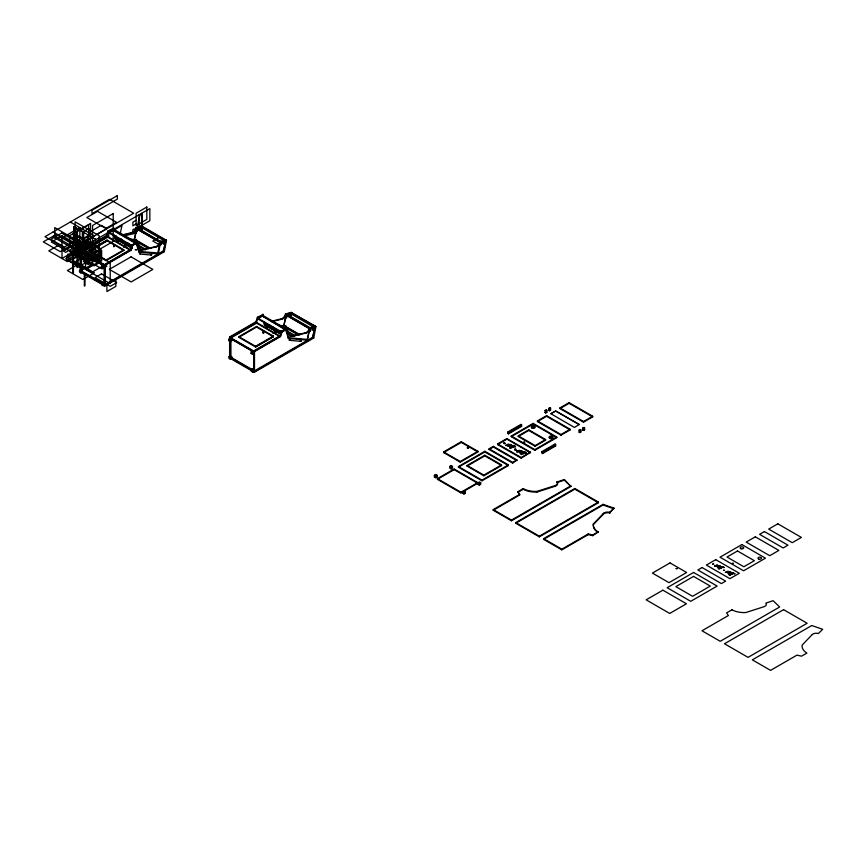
<?xml version="1.0" encoding="UTF-8"?>
<svg xmlns="http://www.w3.org/2000/svg" width="866" height="866" viewBox="0 0 866 866"><rect width="100%" height="100%" fill="white"/><g stroke="black" fill="none" stroke-linecap="round" stroke-linejoin="round"><path stroke-width="1.3" d="M603.44 513.462L603.44 514.123L603.548 513.354A4.731 2.728 0 0 1 609.664 512.336L613.962 508.136L603.05 504.348L543.61 538.674L543.61 539.323L561.839 549.856L588.241 534.614L592.777 535.664L598.168 531.897A17.601 10.165 0 0 1 593.394 523.919L603.548 513.354M121.554 239.492L120.526 238.572M123.243 240.9L124.022 241.755M124.498 241.722L125.267 242.469M272.693 327.229L273.472 328.041M274.825 328.636L273.948 327.9L274.728 328.766M280.768 331.288L281.017 331.819M132.855 241.192L136.168 242.307L135.486 242.383M128.558 243.627L129.608 244.645M273.569 327.943L272.844 327.077M150.099 248.596L134.36 239.579L136.612 227.834L142.349 226.427L141.862 228.949M134.36 239.579L137.131 227.899L160.686 241.506L158.478 253.013L139.004 251.443L136.633 242.556L131.87 245.468L108.304 231.871L108.304 232.532L131.87 246.128L136.103 243.032L112.515 229.447L108.304 231.871M141.31 229.111L141.775 226.091L166.478 240.358L164.302 251.703L104.862 286.018L80.733 272.086M159.788 242.274L159.355 244.515L160.037 244.916L161.119 244.591L161.552 242.35L160.881 241.95M162.938 243.487L163.609 243.876L164.042 241.625L163.371 241.235L164.464 240.921M165.915 239.99L163.154 251.66L163.706 251.508L165.915 239.99L160.167 241.441L157.666 253.868L138.722 252.179L139.004 251.443M299.549 334.882L283.821 325.865L286.061 314.12L291.799 312.713M283.821 325.865L286.581 314.185L310.136 327.792L307.376 339.461L309.627 327.727L315.365 326.309M290.749 314.899L291.225 312.377L315.928 326.644L313.752 337.989L254.312 372.304L229.609 358.048M290.76 315.397L291.81 312.68L291.312 315.235M310.58 330.877L311.013 328.636L310.331 328.246L309.238 328.56L308.805 330.801L310.58 330.877L309.898 330.487M312.388 329.773L313.07 330.163L313.503 327.911L312.821 327.521M314.813 326.439L312.604 337.946L315.365 326.276L291.257 312.832M120.017 234.545L121.987 225.452L108.726 233.116L108.726 236.624L83.385 251.248M142.273 229.62L142.273 213.75L139.816 215.169L135.919 233.084L132.173 233.452L133.061 229.403L136.124 228.646L160.459 242.664L165.135 241.311M121.662 235.065L132.054 232.51A4.731 2.728 -60 0 0 135.994 227.715L141.775 226.091M135.237 232.694L136.124 228.646A4.503 2.598 -60 0 1 132.173 233.452M164.302 251.703L163.728 251.367L104.288 285.693L104.288 264.639L130.69 249.397L132.043 244.937L137.434 241.82A17.601 10.165 -60 0 0 141.959 249.949L156.757 246.767A4.731 2.728 -60 0 0 160.697 241.971L166.478 240.358M271.112 321.351L281.504 318.796A4.731 2.728 -60 0 0 285.444 314.001L291.225 312.377M313.752 337.989L313.178 337.653L253.738 371.979L253.738 350.925L280.14 335.683L281.493 331.223L286.884 328.117A17.601 10.165 -60 0 0 291.409 336.235L306.207 333.053A4.731 2.728 -60 0 0 310.147 328.257L315.928 326.644M503.936 442.862L504.932 442.851L503.947 442.97M514.783 449.129L515.779 449.118M514.783 449.79L515.779 449.779M515.757 449.259L514.794 449.227M515.757 449.919L514.794 449.887M712.675 564.037L713.671 564.026M713.671 564.134L712.686 564.145M114.074 230.334A17.601 10.165 -60 0 1 113.879 228.223L107.914 231.006L106.561 235.465L80.159 250.707L80.159 270.441M80.159 250.707L80.733 251.043L107.135 235.801L108.477 231.341L113.879 228.223M104.862 286.018L104.862 264.974L131.264 249.733L132.617 245.273L138.008 242.155A17.601 10.165 -60 0 0 142.522 250.274M229.609 356.727L229.609 336.993L256.011 321.751L257.364 317.292L263.329 314.51A17.601 10.165 -60 0 0 263.524 316.62M229.609 336.993L230.183 337.329L256.585 322.087L257.938 317.627L263.329 314.51M253.738 350.925L254.312 351.26L280.714 336.019L282.067 331.559L287.458 328.441A17.601 10.165 -60 0 0 291.983 336.56M122.268 241.289L117.246 240.835L116.564 240.445L117.224 238.756M117.246 240.835L117.895 239.146M131.578 240.044L134.111 240.261L136.449 241.603L133.137 240.445L134.392 239.525L129.337 239.081M139.448 253.662L140.119 254.052L140.779 252.363L140.097 251.963M140.119 254.052L151.431 255.059L152.091 253.37L151.409 252.98M264.617 324.858L264.227 321.589M269.207 327.348L266.014 326.731L266.674 325.042M281.039 326.33L283.561 326.547L283.842 325.822L278.798 325.367M288.465 337.729L288.172 338.465L307.116 340.154L307.408 339.418L288.465 337.729L286.083 328.842L262.528 315.246L257.765 318.158L257.765 318.818L281.32 332.414L285.553 329.978L286.083 328.842M288.898 339.948L289.58 340.338L290.229 338.649L289.558 338.249M289.58 340.338L300.892 341.345L301.541 339.656L300.87 339.266M75.656 248.001L76.641 248.001M75.331 250.729L76.316 250.729M76.609 248.185L75.678 248.163M76.284 250.913L75.353 250.891M76.63 254.994L77.615 254.994M77.615 255.113L76.63 255.113M523.67 442.786L524.601 442.797M524.59 442.937L523.67 442.927M732.409 563.301L733.34 563.311M733.329 563.452L732.42 563.463M523.681 442.104L524.58 442.104M524.569 442.32L523.714 442.331M598.168 532.558A17.601 10.165 0 0 1 593.394 524.58L603.548 514.003A4.731 2.728 0 0 1 609.664 512.997L613.962 508.136M131.989 248.293L114.94 238.496L132.152 247.871M138.885 251.757L136.081 243.054M281.45 334.579L264.401 324.782L280.487 333.507M288.335 338.043L285.531 329.34L261.976 315.733L284.438 329.329M59.234 244.861L48.788 250.891L67.353 261.619L78.07 255.394L78.07 266.934L76.998 267.551L76.998 256.011M91.276 231.103L101.29 225.322L106.864 228.537L96.851 234.318M88.646 241.008L74.368 249.256L74.368 250.696L88.646 242.448L88.635 224.9L76.738 231.774L76.738 248.943L88.635 242.069M76.89 250.631L80.462 248.574L56.333 234.643L52.761 236.699L78.849 251.844L78.849 241.538L54.731 227.606L54.731 237.912M130.69 249.809L107.135 236.212L80.733 251.454L104.288 265.05L130.69 249.809L130.69 250.469L103.076 266.414L101.679 265.613L101.679 267.215L103.076 268.016L104.461 267.215M76.176 254.604L66.898 259.962L83.309 269.434L92.586 264.076L44.967 236.699L109.571 199.299L133.7 213.231L77.236 245.836L53.107 231.904M82.703 250.859L108.044 236.223L108.044 232.727M80.906 253.619L82.302 252.807L82.302 254.42L80.906 255.221L79.51 254.42L79.51 252.807L107.135 236.862L130.69 250.469M136.059 220.289L132.877 222.129L132.877 225.809L136.059 223.969M89.414 250.371L107.113 240.153L123.849 249.819L106.074 259.995L106.15 260.698L89.414 251.032L89.414 250.371L106.15 260.038M89.414 251.032L107.113 240.813L123.849 250.48L106.074 260.655M79.51 270.517L80.906 269.716L82.302 270.517L82.302 272.13L80.906 272.931L79.51 272.13L79.51 270.517L104.461 284.925L104.461 265.613L80.906 252.006L80.906 272.931M80.906 271.329L82.302 270.517M123.589 246.68L127.064 244.677M133.775 240.802L136.33 239.33M123.849 247.189L128.222 244.667M134.013 241.322L136.676 239.785M101.679 265.613L103.076 264.801L103.076 268.016M158.781 237.565L152.827 241.008L159.528 244.872L165.482 241.43L141.602 227.574L136.925 228.927L160.491 242.523L165.168 241.17M103.076 285.726L103.076 284.124L104.461 283.323L103.076 282.522L101.679 283.323L101.679 284.925L103.076 285.726L163.371 250.924L163.371 251.584M257.765 318.818L261.997 316.371M280.14 336.095L256.585 322.498L230.183 337.74L253.738 351.336L280.14 336.095L280.14 336.755L251.14 353.501L251.14 351.899L252.526 351.087M228.97 340.706L231.752 339.093L231.752 340.706L230.356 341.507L228.97 340.706L228.97 339.093L256.585 323.159L280.14 336.755M238.94 337.361L238.864 336.658L256.563 326.439L273.31 336.105L273.31 336.766L255.6 346.985L238.864 337.318L256.563 327.099L273.31 336.766M228.97 356.814L230.356 356.002L231.752 356.814L231.752 358.416L230.356 359.217L228.97 358.416L228.97 356.814L253.922 371.211L253.922 351.899L230.356 338.292L230.356 359.217M230.356 357.615L231.752 356.814M272.736 333.15L276.525 330.964M283.225 327.088L285.553 325.746M274.208 332.955L277.683 330.953M283.474 327.608L286.126 326.071M273.31 336.105L255.535 346.281L255.535 346.941L273.169 336.766L273.169 336.105M257.765 318.158L281.32 331.754L285.553 329.318M251.14 353.501L252.526 354.302L253.922 353.501L251.14 351.899M252.526 370.41L253.922 369.609L252.526 368.808L251.14 369.609L251.14 371.211L252.526 372.023L312.821 337.21L312.821 337.87M443.652 451.911L461.286 441.736L477.88 451.316L477.88 451.976L460.257 462.152L443.652 452.572L443.652 451.911L460.257 461.502L477.88 451.316M443.652 452.572L461.286 442.396L477.88 451.976M507.877 431.972L520.942 424.427L521.613 424.827L521.613 426.332L508.559 433.877L507.877 431.972L508.559 432.361L521.613 424.827M545.082 410.495L546.879 410.235L546.879 412.303L545.753 412.941L545.082 412.552L545.082 410.495L546.879 410.235M548.773 408.362L550.57 408.103L550.57 410.17L549.445 410.82L548.773 410.419L548.773 408.362L550.57 408.103M434.396 475.315L435.793 474.514L437.189 475.315L437.189 476.928L435.793 477.729L434.396 476.928L434.396 475.315L437.189 476.928M449.735 466.46L451.132 465.659L452.517 466.46L452.517 468.073L451.132 468.874L449.735 468.073L449.735 466.46L451.132 467.261L452.517 466.46M507.877 433.487L520.942 425.942L521.613 426.332M545.082 412.552L546.879 412.303M548.773 410.419L550.57 410.17M434.396 476.928L437.189 475.315M437.417 478.66L454.141 469.004L477.707 482.611L477.707 483.271L460.972 492.927L437.417 479.32L437.417 478.66L460.972 492.267L477.707 482.611M458.428 466.536L484.83 451.294L508.396 464.89L508.396 465.551L481.994 480.792L458.428 467.196L458.428 466.536L481.994 480.132L508.396 464.89M489.117 448.815L493.349 446.369L516.905 459.976L512.672 463.083L489.117 449.476L489.117 448.815L512.672 462.422L516.905 459.976M497.625 443.901L506.827 438.597L530.555 452.301L521.191 458.168L497.625 444.561L497.625 443.901L521.191 457.508L530.382 452.193M511.286 436.02L533.153 423.387L556.719 436.994L556.719 437.655L534.842 450.277L511.286 436.68L511.286 436.02L534.842 449.616L556.719 436.994M537.44 420.919L546.576 415.648L570.131 429.244L570.131 429.904L560.995 435.176L537.44 421.58L537.44 420.919L560.995 434.515L570.131 429.244M559.956 407.918L569.092 402.647L592.647 416.243L592.647 416.903L583.511 422.175L559.956 408.579L559.956 407.918L583.511 421.515L592.647 416.243M550.863 413.71L555.669 410.928L579.235 424.524L555.669 411.047L550.863 413.71L574.418 427.436L579.235 424.524M437.417 479.32L454.141 469.664L477.707 483.271M458.428 467.196L484.83 451.955L508.396 465.551M489.117 449.476L493.349 447.029L516.905 460.636M497.625 444.561L507 439.149L530.555 452.756M511.286 436.68L533.153 424.048L556.719 437.655M537.44 421.58L546.576 416.308L570.131 429.904M559.956 408.579L569.092 403.307L592.647 416.903M467.11 465.453L484.819 455.235L501.555 464.901L501.555 465.562L483.856 475.78L467.11 466.114L467.11 465.453L483.856 475.12L501.555 464.901M518.269 435.858L528.758 429.807L545.602 439.527L545.602 440.188L535.112 446.25L518.269 436.518L518.269 435.858L535.112 445.589L545.602 439.527M518.269 436.518L528.758 430.467L545.602 440.188M467.11 466.114L484.819 455.895L501.555 465.562M462.585 491.585L463.97 490.784L465.367 491.585L465.367 493.198L463.97 493.999L462.585 493.198L462.585 491.585L465.367 493.198M477.924 482.73L479.309 481.929L480.706 482.73L480.706 484.343L479.309 485.144L477.924 484.343L477.924 482.73L479.309 483.531L479.309 485.144M462.585 493.198L465.367 491.585M477.924 484.343L480.706 482.73M541.899 451.619L554.965 444.074L555.636 444.464L555.636 445.979L542.571 453.524L541.899 451.619L542.571 452.009L555.636 444.464M579.105 430.131L580.902 429.882L580.902 431.939L579.776 432.589L579.105 432.199L579.105 430.131L580.902 429.882M582.796 427.999L584.593 427.75L584.593 429.807L583.467 430.456L582.796 430.066L582.796 427.999L584.593 427.75M541.899 453.124L554.965 445.589L555.636 445.979M579.105 432.199L580.902 431.939M582.796 430.066L584.593 429.807M517.825 491.736L523.216 488.619A17.601 10.165 0 0 0 537.028 491.379L555.333 485.512A4.731 2.728 0 0 0 557.087 481.983L564.361 479.504L570.921 486.465L511.481 520.78L493.252 510.258L493.252 509.598L519.654 494.356L517.825 491.736L519.654 495.016L493.252 510.258M517.825 492.397L523.216 489.279A17.601 10.165 0 0 0 537.028 492.04L555.333 486.172A4.731 2.728 0 0 0 557.087 482.643L557.087 481.983M493.252 509.598L511.481 520.12L570.921 485.804M515.768 522.599L574.84 488.489L598.406 502.085L598.406 502.745L539.323 536.855L515.768 523.248L515.768 522.599L539.323 536.195L598.406 502.085M515.768 523.248L574.84 489.138L598.406 502.745M543.61 539.323L603.05 505.008L613.962 508.797M543.61 538.674L561.839 549.196L588.241 533.954L592.777 535.004L598.168 531.897M556.979 481.864L556.979 482.524L564.361 480.165L570.921 486.465M137.131 227.899L136.568 228.061A4.731 2.728 -60 0 1 132.628 232.835L123.513 235.087M142.349 226.394L141.797 226.546L165.363 240.153M136.904 229.057L141.58 227.704M142.251 228.094L140.487 228.029M160.686 241.506L160.134 241.668A4.731 2.728 -60 0 1 156.183 246.442L141.959 249.949M163.609 243.876L164.702 243.562L164.031 243.162M286.581 314.185L286.029 314.347A4.731 2.728 -60 0 1 282.078 319.121L271.686 321.687M291.03 313.99L286.354 315.343L309.92 328.95L314.618 327.456M291.712 314.39L289.937 314.315M310.136 327.792L309.584 327.954A4.731 2.728 -60 0 1 305.644 332.728L291.409 336.235M313.07 330.163L314.163 329.849L313.481 329.448M124.52 235.888L135.919 233.084M113.966 246.28C113.944 244.439 113.727 248.217 113.76 246.28M525.651 452.853L526.333 452.409L524.255 452.788L525.132 451.792L523.973 451.673L525.586 452.875L525.337 453.438L526.312 453.362L525.879 452.853M280.108 330.866L279.469 330.422M117.689 238.799L115.167 238.572L115.449 237.836L132.281 247.557M116.564 240.445L120.331 240.78M266.014 326.731L269.791 327.067M289.547 336.181L292.145 336.419M276.99 331.548L277.553 331.732M277.64 331.938L276.979 331.678M284.838 328.647L283.669 328.279M127.746 245.305L128.2 245.5M134.338 242.036L133.754 241.787M122.528 240.163L121.835 239.427M284.99 328.052L282.305 327.294L282.717 327.803M314.596 327.597L291.063 313.86L286.386 315.213L309.941 328.809M136.038 227.509L136.612 227.834M137.997 228.743L138.668 229.133L137.586 229.447L137.153 231.698L136.471 231.309M160.167 241.441L160.74 241.766M285.488 313.795L286.061 314.12M287.447 315.029L288.129 315.419L287.036 315.744L286.603 317.984L285.932 317.595M309.627 327.727L310.19 328.052M135.994 227.715L160.697 241.971M285.444 314.001L310.147 328.257M160.448 244.201L161.119 244.591M131.892 232.543L132.628 232.835M156.032 246.474L156.757 246.767M281.353 318.829L282.078 319.121M305.481 332.76L306.207 333.053M134.912 239.417L150.619 248.488M284.373 325.703L300.08 334.774M137.434 241.82L138.008 242.155M286.884 328.117L287.458 328.441M134.111 240.261L148.692 248.683M283.561 326.547L298.142 334.969M136.103 243.692L112.537 230.085L112.537 229.425L113.067 228.96L138.571 243.552L140.877 252.179L138.582 250.848M137.77 244.753L145.64 249.3M287.231 331.05L295.09 335.586M138.614 246.139L145.347 250.036M286.938 331.786L294.808 336.322M150.76 254.669L151.431 255.059M300.21 340.955L300.892 341.345M107.914 231.006L108.477 231.341M132.043 244.937L132.617 245.273M257.364 317.292L257.938 317.627M281.493 331.223L282.067 331.559M270.593 325.941L269.965 325.205M131.686 246.864L116.748 238.247L116.087 235.779M264.899 324.122L280.606 333.194M106.55 235.465L107.135 235.801M130.679 249.397L131.264 249.733M256.011 321.751L256.596 322.087M280.14 335.683L280.725 336.019M70.308 222.064L94.286 235.92L65.675 252.363L63.532 251.118L76.024 243.909L78.167 245.143M238.864 336.658L255.6 346.324L255.6 346.985M80.733 252.114L104.288 265.71M230.183 338.4L253.738 351.997M79.51 252.807L82.302 254.42M228.97 339.093L231.752 340.706M80.733 271.426L104.288 285.033M230.183 357.712L253.738 371.319M127.778 242.902L128.19 243.801L127.15 242.935M263.708 322.195L264.401 324.782M113.901 234.621L114.94 238.496M609.87 512.401L609.87 513.062M609.664 512.336L609.664 512.997M603.05 504.348L603.05 505.008M593.394 523.919L593.394 524.58M592.777 535.004L592.777 535.664M588.241 533.943L588.231 534.614M583.911 427.36L583.911 429.417M583.511 421.515L583.511 422.175M583.467 428.399L583.467 430.456M580.22 429.482L580.22 431.549M579.776 430.532L579.776 432.589M574.84 488.489L574.84 489.138M569.092 402.647L569.092 403.307M564.361 479.504L564.361 480.165M561.839 549.196L561.839 549.856M560.995 434.515L560.995 435.176M555.333 485.512L555.333 486.172M554.965 444.074L554.965 445.589M549.899 407.713L549.899 409.77M549.445 408.752L549.445 410.82M546.576 415.648L546.576 416.308M546.208 409.845L546.208 411.902M545.753 410.885L545.753 412.941M542.571 452.009L542.571 453.524M539.323 536.195L539.323 536.855M537.028 491.379L537.028 492.04M535.112 445.589L535.112 446.25M534.842 449.616L534.842 450.277M533.153 423.387L533.153 424.048M528.758 429.807L528.758 430.467M523.216 488.619L523.216 489.279M521.191 457.508L521.191 458.168M520.942 424.427L520.942 425.942M519.654 494.345L519.643 495.016M512.672 462.422L512.672 463.083M511.481 520.12L511.481 520.78M508.559 432.361L508.559 433.877M493.349 446.369L493.349 447.029M484.83 451.294L484.83 451.955M484.819 455.235L484.819 455.895M483.856 475.12L483.856 475.78M481.994 480.132L481.994 480.792M463.97 490.784L463.97 493.999M461.286 441.736L461.286 442.396M460.972 492.267L460.972 492.927M460.257 461.502L460.257 462.152M454.141 469.004L454.141 469.664M451.132 465.659L451.132 468.874M435.793 474.514L435.793 477.729M281.32 331.754L281.32 332.414M256.585 322.498L256.585 323.159M256.563 326.439L256.563 327.186M254.312 351.26L254.312 372.304M252.526 352.7L252.526 354.302M252.526 368.808L252.526 372.023M230.183 337.329L230.183 357.063M141.591 213.35L141.591 229.23M139.134 214.779L139.134 226.935L149.84 220.754L149.84 208.598L81.729 247.784L81.729 251.259L83.114 250.458L83.114 246.983M131.87 245.468L131.87 246.128M123.708 249.819L123.849 250.48M115.828 279.75L115.828 286.386L106.908 291.539L106.908 284.903M107.135 236.212L107.135 236.862M99.233 256.368L99.233 235.758L75.115 221.826L75.115 242.437L110.22 262.582L110.22 283.647L85.517 269.391L85.517 248.315M85.02 274.598L85.02 285.726L84.348 286.116L84.348 273.753M83.656 240.077L83.656 232.142L74.205 226.686L74.205 234.61L101.658 250.436L101.658 261.218L77.529 247.286L77.529 236.505M82.703 247.351L82.703 251.324M80.733 251.043L80.733 270.777M262.961 316.285A17.601 10.165 -60 0 1 262.755 314.185M113.5 229.999A17.601 10.165 -60 0 1 113.305 227.888M115.21 230.432A16.768 9.678 -60 0 1 115.146 229.403M555.138 485.577L555.138 486.237L555.128 485.577M79.769 242.772C80.819 245.403 81.133 241.56 79.78 242.686M505.82 445.514C509.24 446.239 505.755 443.652 505.831 445.449M507.671 444.723C510.962 445.752 507.941 442.743 507.671 444.723M507.866 445.958C509.154 446.759 510.637 445.351 510.648 447.127C512.921 448.815 507.887 448.642 510.669 447.949C508.786 447.592 510.529 445.893 507.866 445.958M507.866 445.297L509.381 445.34L507.877 445.265M509.728 445.167C514.999 446.953 509.587 442.97 509.728 445.135M510.778 446.196L512.293 446.239L510.788 446.131M511.514 446.737L513.029 446.748L511.514 446.737M511.514 447.397L513.018 447.441L511.514 447.365M513.073 446.196L515.227 445.979L515.519 447.008L514.382 447.094L513.982 445.254L513.073 446.196M516.666 451.771L518.182 451.825L516.677 451.738M516.666 451.11L518.182 451.164L516.677 451.089M518.528 450.991C520.639 451.597 520.628 452.42 522.014 453.795C520.13 456.155 521.981 452.821 520.098 453.622C521.267 452.095 518.518 452.896 518.864 451.327C522.057 450.472 518.269 449.833 518.528 450.959M520.574 450.775L522.09 450.818L520.585 450.742M520.574 451.435L523.14 451.879L520.585 451.403M521.624 452.453C523.995 452.236 524.569 454.672 522.371 453.752C523.93 453.643 522.761 451.792 521.635 452.42M714.558 566.028L716.074 566.072L714.569 565.963M716.409 565.238L717.925 565.292L716.42 565.206M716.615 566.472L718.12 566.516L716.615 566.44M717.665 567.49L719.17 567.533L717.665 567.457M718.39 568.691L719.906 568.745L718.401 568.659M718.466 565.682L719.982 565.704L718.466 565.682M719.516 566.71L721.032 566.754L719.527 566.678M720.252 567.912L721.768 567.955L720.263 567.847M721.811 566.71L723.023 566.743L721.822 566.656M723.056 567.436L724.268 567.468L723.078 567.36M725.405 572.285L726.92 572.339L725.416 572.253M727.267 571.506L728.771 571.528L727.267 571.506M727.462 572.729L728.977 572.751L727.462 572.729M728.512 573.757L730.027 573.801L728.523 573.725M729.248 574.959L730.752 575.002L729.259 574.894M729.313 571.95L730.828 571.993L729.324 571.917M730.374 572.967L731.878 573.021L730.374 572.935M731.099 574.18L732.614 574.223L731.11 574.147M732.658 572.978L733.87 573.011L732.679 572.902M733.913 573.693L735.115 573.736L733.913 573.671M67.613 254.388L69.172 254.452L67.635 254.323M76.695 251.952L77.745 251.995L76.706 251.909M79.51 257.527L81.068 257.559L79.52 257.494M135.345 249.722L136.601 249.744L135.345 249.722M262.69 332.198L263.881 332.977L262.69 332.901L263.784 332.014L262.701 332.143M467.413 447.408L468.625 447.43L467.413 447.386M467.413 448.068L468.625 448.09L467.413 448.047M676.151 568.583L677.364 568.637L676.162 568.529M282.554 326.601L285.899 327.889L282.554 326.601M503.936 443.5L504.932 443.598L503.936 443.5M723.532 570.283L724.528 570.369L723.532 570.283M812.286 634.518L802.133 645.094A17.601 10.165 0 0 0 806.906 653.072L801.515 656.179L796.98 655.129L770.578 670.371L752.348 659.838L811.788 625.523L822.7 629.311L818.402 633.511A4.731 2.728 0 0 0 812.286 634.518M117.321 195.629L91.98 210.265L91.98 213.761L117.321 199.137L117.321 195.629M53.865 235.769L43.3 241.863L60.219 251.638L70.785 245.533L53.865 235.769M97.544 211.358L86.838 217.539L105.793 228.483L116.499 222.302L97.544 211.358M61.627 233.084L50.867 239.297L64.322 247.059L75.082 240.856L61.627 233.084M62.146 235.812L51.375 242.025L64.831 249.787L75.591 243.573L62.146 235.812M79.845 227.574L62.006 237.879L62.006 258.479L79.845 248.174L79.845 227.574M90.562 223.45L73.426 233.344L73.426 253.121L90.562 243.238L90.562 223.45M77.161 231.276L69.659 235.606L69.659 244.439L77.161 240.109L77.161 231.276M113.23 213.556L92.565 225.485L92.565 253.348L113.23 241.419L113.23 213.556M88.776 228.602L82.346 232.315L82.346 239.73L88.776 236.017L88.776 228.602M87.358 236.082L82.194 239.059L82.194 248.131L87.358 245.154L87.358 236.082M78.968 243.519L77.724 244.234L77.724 256.607L78.968 255.881L78.968 243.519M86.448 241.008L73.967 248.217L74.638 248.618L87.13 241.398L86.448 241.008M146.83 207.039L136.124 213.22L136.124 225.593L146.83 219.401L146.83 207.039M74.184 249.43L69.865 251.93L93.993 265.851L98.313 263.361L74.184 249.43M79.466 249.343L66.552 256.801L87.174 268.709L100.099 261.251L79.466 249.343M76.489 252.471L65.729 258.685L79.174 266.457L89.934 260.244L76.489 252.471M79.239 252.179L73.08 255.741L73.08 259.151L79.239 255.6L79.239 252.179M73.415 256.661L72.744 257.05L72.744 273.537L73.415 273.147L73.415 256.661M83.309 252.58L78.492 255.362L102.058 268.958L106.875 266.187L83.309 252.58M107.113 240.239L89.479 250.415L89.479 251.075L107.113 240.9L107.113 240.153M86.145 255.535L74.195 262.441L91.579 272.476L103.53 265.581L86.145 255.535M78.979 263.87L67.396 270.549L82.844 279.469L94.426 272.779L78.979 263.87M88.007 258.804L83.428 261.456L88.603 264.444L93.182 261.792L88.007 258.804M101.517 273.862L95.065 277.585L110.22 286.332L116.672 282.608L101.517 273.862M131.058 256.845L109.354 269.369L131.134 281.937L152.827 269.413L131.058 256.845M670.024 562.911L652.401 573.086L668.996 582.666L686.619 572.491L670.024 562.911M662.891 590.179L646.155 599.835L669.71 613.442L686.446 603.786L662.891 590.179M693.569 572.469L667.166 587.711L690.732 601.307L717.135 586.065L693.569 572.469M702.088 567.544L697.855 569.99L721.41 583.597L725.643 581.151L702.088 567.544M715.738 559.663L706.364 565.076L729.93 578.672L739.293 573.27L715.738 559.663M741.891 544.562L720.025 557.195L743.58 570.791L765.457 558.169L741.891 544.562M755.314 536.823L746.178 542.094L769.733 555.691L778.87 550.419L755.314 536.823M764.418 531.562L759.601 534.344L783.156 547.951L787.973 545.169L764.418 531.562M777.83 523.822L768.694 529.094L792.26 542.69L801.396 537.418L777.83 523.822M737.496 550.982L727.007 557.033L743.851 566.765L754.351 560.703L737.496 550.982M693.558 576.41L675.848 586.628L692.594 596.295L710.293 586.076L693.558 576.41M731.954 609.794L726.563 612.912L728.393 615.531L701.99 630.773L720.22 641.295L779.66 606.979L773.1 600.679L765.825 603.158A4.731 2.728 0 0 1 764.072 606.687L745.767 612.554A17.601 10.165 0 0 1 731.954 609.794M783.578 609.653L724.506 643.763L748.062 657.37L807.144 623.26L783.578 609.653M95.52 239.189L73.751 226.621L73.751 237.436L95.52 250.014L95.52 239.189M100.629 248.78L76.511 234.848L76.511 245.154L100.629 259.086L100.629 248.78M99.622 252.255L75.494 238.323L75.494 240.38L99.622 254.312L99.622 252.255M105.035 265.277L81.48 251.681L81.48 270.993L105.035 284.6L105.035 265.277M254.496 351.564L230.93 337.967L230.93 357.279L254.496 370.886L254.496 351.564M758.768 559.035A1.797 1.039 0 0 0 761.528 558.224A1.797 1.039 0 0 0 758.93 557.239A1.797 1.039 0 0 0 758.768 559.035M740.917 548.73A1.797 1.039 0 0 0 743.688 547.918A1.797 1.039 0 0 0 741.09 546.944A1.797 1.039 0 0 0 740.917 548.73M550.029 438.521A1.797 1.039 0 0 0 552.789 437.709A1.797 1.039 0 0 0 550.191 436.724A1.797 1.039 0 0 0 550.029 438.521M550.105 437.893A1.797 1.039 0 0 0 552.8 436.994A1.797 1.039 0 0 0 550.105 436.096A1.797 1.039 0 0 0 550.105 437.893M532.179 428.215A1.797 1.039 0 0 0 534.95 427.403A1.797 1.039 0 0 0 532.341 426.429A1.797 1.039 0 0 0 532.179 428.215M532.254 427.588A1.797 1.039 0 0 0 534.95 426.689A1.797 1.039 0 0 0 532.254 425.791A1.797 1.039 0 0 0 532.254 427.588M85.777 263.545A1.764 1.018 0 0 0 88.527 262.777A1.764 1.018 0 0 0 85.994 261.781A1.764 1.018 0 0 0 85.777 263.545"/></g></svg>
